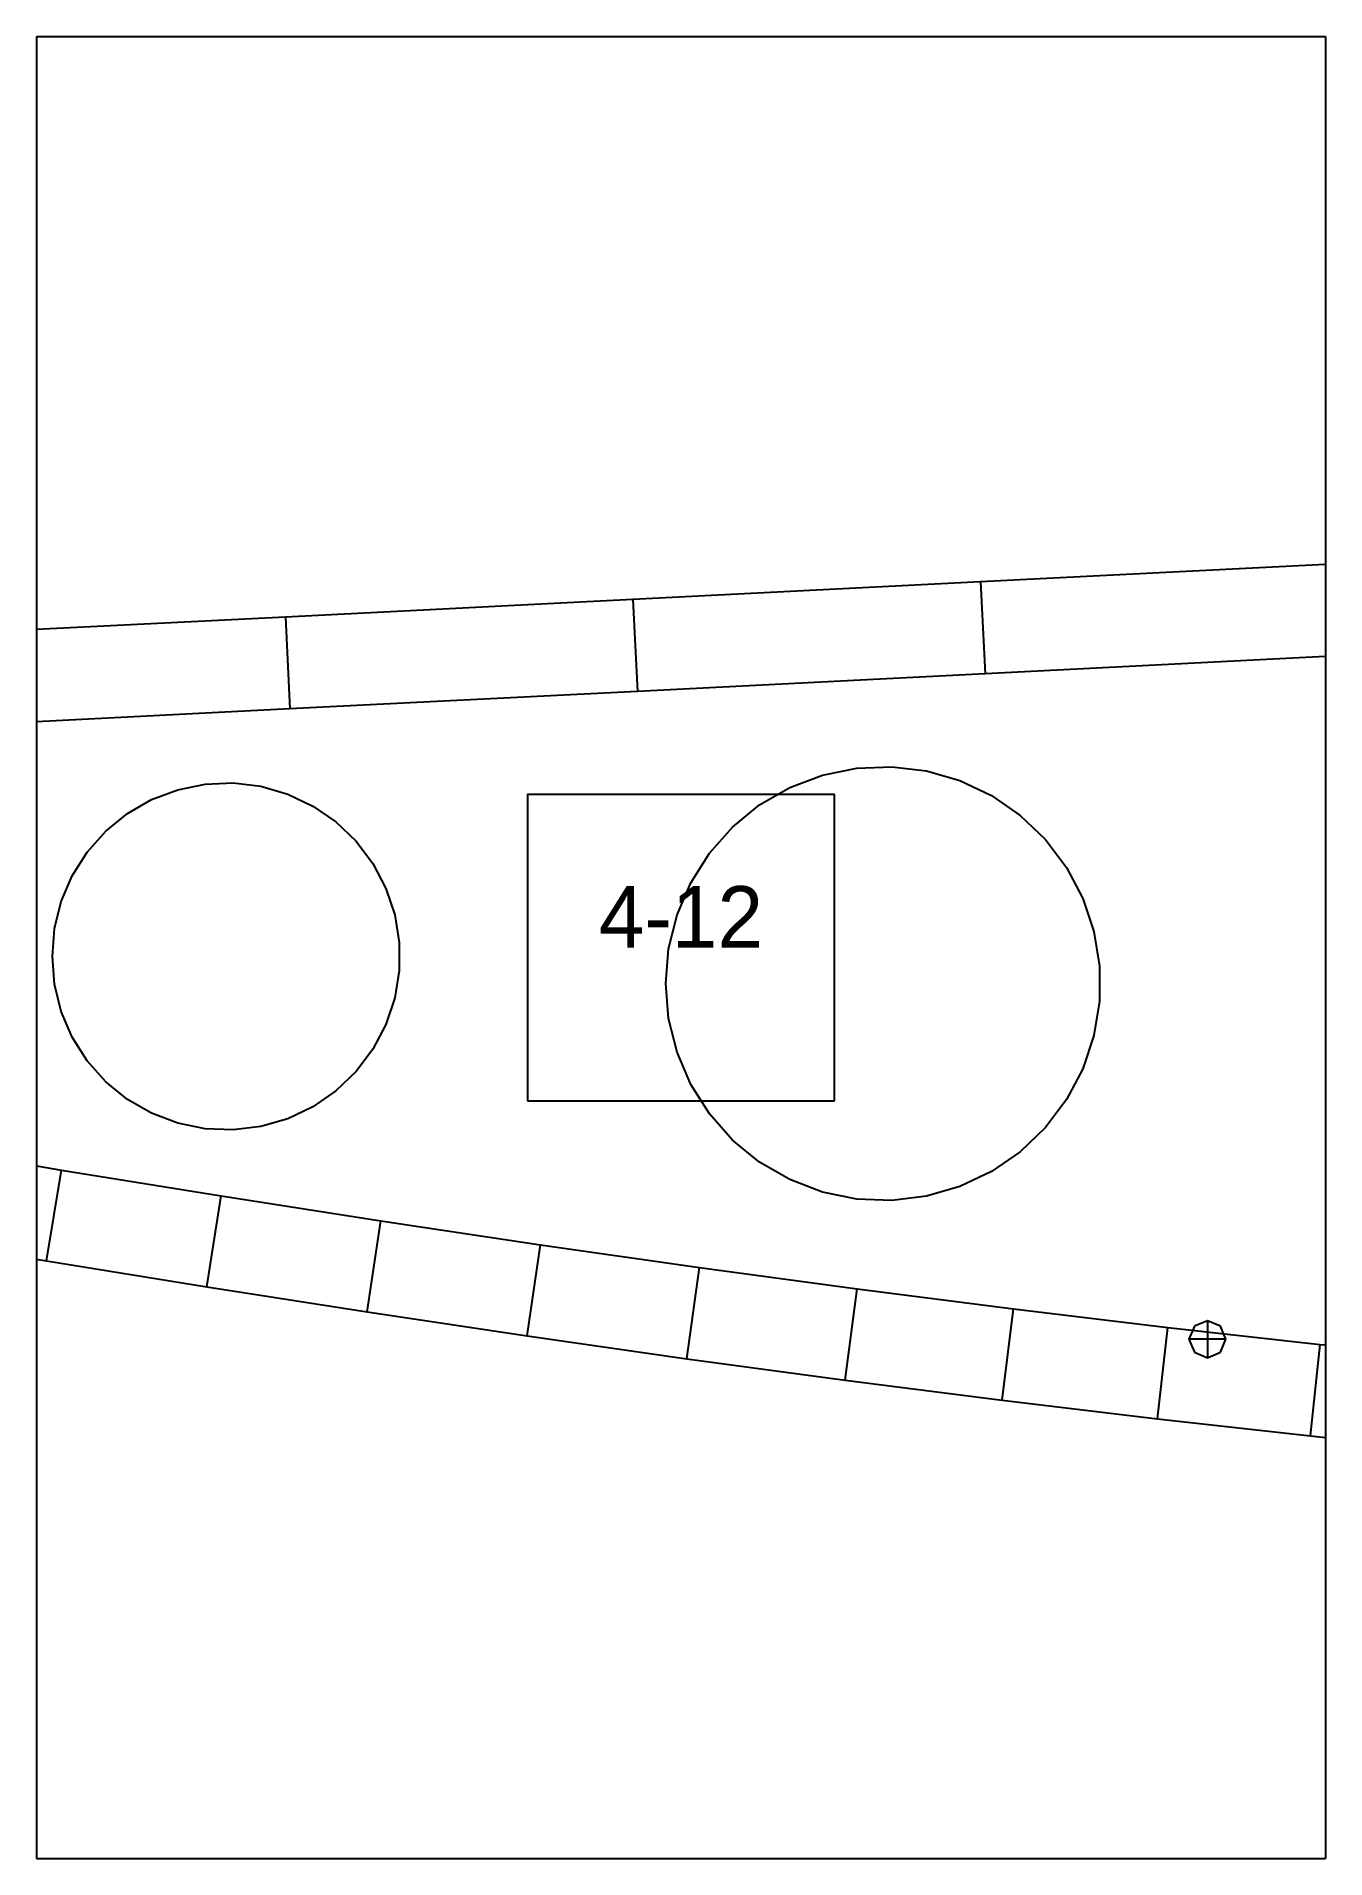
# Paper-space layout 'Plan 4-12' of a CAD drawing. Header units: metres, sheet in millimetres. Extents: x 0 to 210, y 0 to 297.
# The model-space entities are those that its viewports show. They can reach past a viewport. Long polylines and large blocks are cut down to what shows.
import ezdxf
from ezdxf.enums import TextEntityAlignment as Align

# ---------------------------------------------------------------- set-up
doc = ezdxf.new("R2010")
doc.units = ezdxf.units.M
for name, color, linetype in [('default', 7, 'Continuous'), ('TEXTLAYER', 7, 'Continuous'), ('VIEWPORTS', 7, 'Continuous')]:
    doc.layers.add(name, color=color, linetype=linetype)

msp = doc.modelspace()

# ---------------------------------------------------------------- linework, layer by layer
at = {"color": 9}
for p, q in [((2310, -594), (2310, -891)), ((2310, -594), (2310, -891)), ((2520, -594), (2520, -891)), ((2520, -594), (2520, -891)), ((2100, -891), (2310, -891)), ((2100, -891), (2310, -891)), ((2310, -891), (2520, -891)), ((2310, -891), (2310, -1188)), ((2310, -891), (2520, -891)), ((2310, -891), (2310, -1188)), ((2520, -891), (2730, -891)), ((2520, -891), (2520, -1188)), ((2520, -891), (2730, -891)), ((2520, -891), (2520, -1188)), ((2390, -1014.5), (2440, -1014.5)), ((2390, -1014.5), (2390, -1064.5)), ((2440, -1064.5), (2440, -1014.5)), ((2390, -1064.5), (2440, -1064.5)), ((2100, -1188), (2310, -1188)), ((2100, -1188), (2310, -1188)), ((2310, -1188), (2520, -1188)), ((2310, -1188), (2310, -1485)), ((2310, -1188), (2520, -1188)), ((2310, -1188), (2310, -1485)), ((2520, -1188), (2730, -1188)), ((2520, -1188), (2520, -1485)), ((2520, -1188), (2730, -1188)), ((2520, -1188), (2520, -1485))]:
    msp.add_line(p, q, dxfattribs=at)
at = {"layer": 'default', "color": 7, "linetype": 'Continuous'}
for p, q in [((2520.42, -977.05), (2463.8, -979.91)), ((2577.05, -974.19), (2520.42, -977.05)), ((2520.42, -977.05), (2521.18, -992.03)), ((2463.8, -979.91), (2407.17, -982.77)), ((2463.8, -979.91), (2464.55, -994.89)), ((2407.17, -982.77), (2350.55, -985.63)), ((2407.17, -982.77), (2407.93, -997.75)), ((2350.55, -985.63), (2293.92, -988.49)), ((2350.55, -985.63), (2351.3, -1000.61)), ((2577.8, -989.17), (2521.18, -992.03)), ((2464.55, -994.89), (2407.93, -997.75)), ((2521.18, -992.03), (2464.55, -994.89)), ((2407.93, -997.75), (2351.3, -1000.61)), ((2351.3, -1000.61), (2294.68, -1003.47)), ((2337.48, -1012.87), (2342.03, -1012.68)), ((2342.03, -1012.68), (2346.55, -1013.23)), ((2432.74, -1013.42), (2438.06, -1011.4)), ((2438.06, -1011.4), (2443.64, -1010.26)), ((2443.64, -1010.26), (2449.33, -1010.03)), ((2449.33, -1010.03), (2454.98, -1010.72)), ((2454.98, -1010.72), (2460.45, -1012.3)), ((2460.45, -1012.3), (2465.59, -1014.75)), ((2324.82, -1017.67), (2328.76, -1015.39)), ((2328.76, -1015.39), (2333.02, -1013.78)), ((2333.02, -1013.78), (2337.48, -1012.87)), ((2346.55, -1013.23), (2350.93, -1014.5)), ((2350.93, -1014.5), (2355.04, -1016.45)), ((2427.81, -1016.27), (2432.74, -1013.42)), ((2465.59, -1014.75), (2470.27, -1017.98)), ((2321.29, -1020.55), (2324.82, -1017.67)), ((2355.04, -1016.45), (2358.79, -1019.04)), ((2423.4, -1019.87), (2427.81, -1016.27)), ((2470.27, -1017.98), (2474.38, -1021.92)), ((2318.27, -1023.96), (2321.29, -1020.55)), ((2358.79, -1019.04), (2362.08, -1022.19)), ((2419.62, -1024.13), (2423.4, -1019.87)), ((2315.84, -1027.81), (2318.27, -1023.96)), ((2362.08, -1022.19), (2364.81, -1025.83)), ((2416.58, -1028.94), (2419.62, -1024.13)), ((2474.38, -1021.92), (2477.8, -1026.47)), ((2364.81, -1025.83), (2366.93, -1029.87)), ((2477.8, -1026.47), (2480.45, -1031.51)), ((2314.05, -1032), (2315.84, -1027.81)), ((2366.93, -1029.87), (2368.37, -1034.19)), ((2414.35, -1034.18), (2416.58, -1028.94)), ((2312.96, -1036.42), (2314.05, -1032)), ((2480.45, -1031.51), (2482.25, -1036.91)), ((2312.59, -1040.96), (2312.96, -1036.42)), ((2368.37, -1034.19), (2369.1, -1038.68)), ((2412.98, -1039.71), (2414.35, -1034.18)), ((2369.1, -1038.68), (2369.1, -1043.24)), ((2482.25, -1036.91), (2483.16, -1042.53)), ((2312.96, -1045.5), (2312.59, -1040.96)), ((2412.53, -1045.38), (2412.98, -1039.71)), ((2369.1, -1043.24), (2368.37, -1047.73)), ((2412.98, -1051.06), (2412.53, -1045.38)), ((2483.16, -1042.53), (2483.16, -1048.23)), ((2314.05, -1049.92), (2312.96, -1045.5)), ((2368.37, -1047.73), (2366.93, -1052.05)), ((2483.16, -1048.23), (2482.25, -1053.85)), ((2315.84, -1054.11), (2314.05, -1049.92)), ((2414.35, -1056.58), (2412.98, -1051.06)), ((2318.27, -1057.96), (2315.84, -1054.11)), ((2366.93, -1052.05), (2364.81, -1056.08)), ((2482.25, -1053.85), (2480.45, -1059.25)), ((2364.81, -1056.08), (2362.08, -1059.72)), ((2416.58, -1061.82), (2414.35, -1056.58)), ((2321.29, -1061.37), (2318.27, -1057.96)), ((2362.08, -1059.72), (2358.79, -1062.88)), ((2480.45, -1059.25), (2477.8, -1064.29)), ((2324.82, -1064.25), (2321.29, -1061.37)), ((2358.79, -1062.88), (2355.04, -1065.47)), ((2419.62, -1066.63), (2416.58, -1061.82)), ((2328.76, -1066.53), (2324.82, -1064.25)), ((2355.04, -1065.47), (2350.93, -1067.42)), ((2477.8, -1064.29), (2474.38, -1068.84)), ((2333.02, -1068.14), (2328.76, -1066.53)), ((2337.48, -1069.05), (2333.02, -1068.14)), ((2342.03, -1069.24), (2337.48, -1069.05)), ((2346.55, -1068.69), (2342.03, -1069.24)), ((2350.93, -1067.42), (2346.55, -1068.69)), ((2423.4, -1070.89), (2419.62, -1066.63)), ((2474.38, -1068.84), (2470.27, -1072.78)), ((2288.14, -1071.46), (2314.06, -1075.79)), ((2427.81, -1074.49), (2423.4, -1070.89)), ((2432.74, -1077.34), (2427.81, -1074.49)), ((2470.27, -1072.78), (2465.59, -1076.02)), ((2311.63, -1090.59), (2314.06, -1075.79)), ((2314.06, -1075.79), (2340.08, -1079.99)), ((2438.06, -1079.36), (2432.74, -1077.34)), ((2465.59, -1076.02), (2460.45, -1078.46)), ((2337.73, -1094.81), (2340.08, -1079.99)), ((2340.08, -1079.99), (2366.12, -1084.04)), ((2443.64, -1080.5), (2438.06, -1079.36)), ((2449.33, -1080.73), (2443.64, -1080.5)), ((2454.98, -1080.04), (2449.33, -1080.73)), ((2460.45, -1078.46), (2454.98, -1080.04)), ((2363.86, -1098.87), (2366.12, -1084.04)), ((2366.12, -1084.04), (2392.12, -1087.95)), ((2285.63, -1086.25), (2311.63, -1090.59)), ((2389.95, -1102.79), (2392.12, -1087.95)), ((2392.12, -1087.95), (2418.01, -1091.66)), ((2311.63, -1090.59), (2337.73, -1094.81)), ((2415.94, -1106.52), (2418.01, -1091.66)), ((2418.01, -1091.66), (2443.71, -1095.14)), ((2337.73, -1094.81), (2363.86, -1098.87)), ((2441.75, -1110.01), (2443.71, -1095.14)), ((2443.71, -1095.14), (2469.17, -1098.42)), ((2363.86, -1098.87), (2389.95, -1102.79)), ((2467.32, -1113.3), (2469.17, -1098.42)), ((2469.17, -1098.42), (2494.33, -1101.44)), ((2492.61, -1116.34), (2494.33, -1101.44)), ((2494.33, -1101.44), (2519.13, -1104.19)), ((2498.63, -1101.24), (2497.75, -1103.36)), ((2500.75, -1100.36), (2498.63, -1101.24)), ((2502.87, -1101.24), (2500.75, -1100.36)), ((2500.75, -1100.36), (2500.75, -1106.36)), ((2503.75, -1103.36), (2502.87, -1101.24)), ((2389.95, -1102.79), (2415.94, -1106.52)), ((2497.75, -1103.36), (2498.63, -1105.48)), ((2503.75, -1103.36), (2497.75, -1103.36)), ((2502.87, -1105.48), (2503.75, -1103.36)), ((2517.55, -1119.11), (2519.13, -1104.19)), ((2519.13, -1104.19), (2543.52, -1106.65)), ((2415.94, -1106.52), (2441.75, -1110.01)), ((2498.63, -1105.48), (2500.75, -1106.36)), ((2500.75, -1106.36), (2502.87, -1105.48)), ((2441.75, -1110.01), (2467.32, -1113.3)), ((2467.32, -1113.3), (2492.61, -1116.34)), ((2492.61, -1116.34), (2517.55, -1119.11)), ((2517.55, -1119.11), (2542.09, -1121.58))]:
    msp.add_line(p, q, dxfattribs=at)

# ---------------------------------------------------------------- texts
at = {"layer": 'TEXTLAYER', "color": 1}
msp.add_text('4-12', height=10, dxfattribs=at).set_placement((2415, -1039.5), align=Align.CENTER)

psp = doc.layouts.new('Plan 4-12')

# ---------------------------------------------------------------- viewports
at = {"layer": 'VIEWPORTS'}
psp.add_viewport(center=(105, 148.5), size=(210, 297), view_center_point=(2415, -1039.5), view_height=297, dxfattribs=at)

doc.saveas('drawing.dxf')
